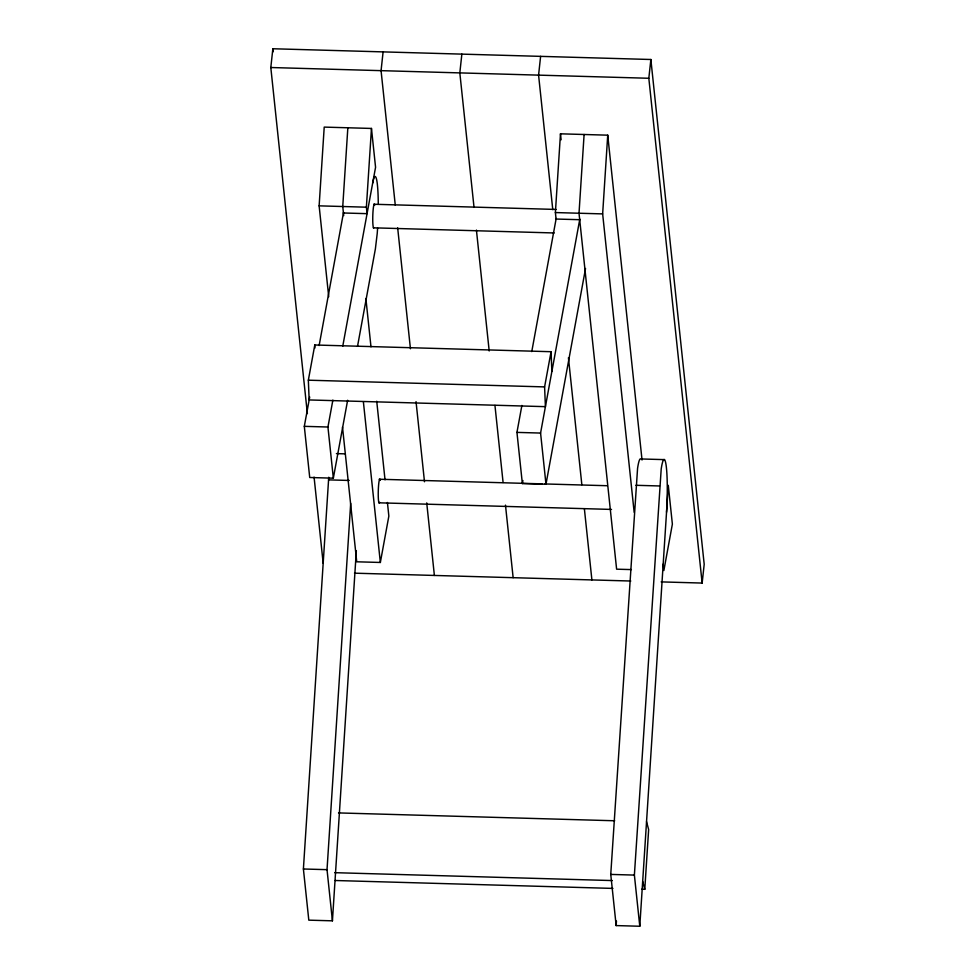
<?xml version="1.0" encoding="UTF-8"?>
<svg xmlns="http://www.w3.org/2000/svg" width="975" height="975" viewBox="0 0 975 975"><rect width="100%" height="100%" fill="white"/><g stroke="black" fill="none" stroke-linecap="round" stroke-linejoin="round"><path stroke-width="1.46" d="M328.721 296.729L319.13 205.847L324.212 127.103L371.463 128.444L375.57 167.286L342.749 346.222M347.843 127.774L342.749 206.517L343.712 215.609M356.338 550.778L332.426 920.827L308.807 920.156L303.396 868.993L328.746 477.238M343.432 212.989L367.063 213.659L366.381 207.188L371.463 128.444M332.426 920.827L327.027 869.663L350.695 503.344M579.698 219.704L556.067 219.034L555.384 212.562L560.479 133.819L607.73 135.172L642.037 460.017M584.098 134.489L579.016 213.233L616.614 569.181L631.386 569.595M634.164 512.289L602.648 213.903L607.73 135.172M663.183 564.05L663.865 570.521L672.372 524.136L668.277 485.306L639.783 926.25L616.163 925.58L610.752 874.417L637.565 468.378A39.609 4.107 -88.4 0 1 640.819 458.957L664.45 459.627M616.163 925.58L616.456 921.034M639.783 926.25L634.384 875.087L661.196 469.048A39.609 4.107 -88.4 0 1 666.266 466.416A39.609 4.107 -88.4 0 1 666.534 512.228M641.745 889.224L644.78 889.31L648.643 829.554L646.535 821.669M307.369 413.619L270.806 67.519L272.854 48.75L650.861 59.499L704.194 564.293L702.146 583.062L661.16 581.892M383.102 51.882L381.067 70.651L395.277 205.164M461.857 54.125L459.822 72.893L474.033 207.407M540.613 56.367L538.578 75.124L552.776 209.637M702.146 583.062L648.826 78.268L650.861 59.499M551.058 351.707L544.598 386.904L545.415 406.66L309.148 399.945L308.344 380.189L314.791 344.992L551.058 351.707L551.874 371.451M347.624 400.274L333.34 478.177L309.721 477.506L304.31 426.343L309.697 397.008M319.13 345.552L343.541 212.392M333.34 478.177L327.941 427.013L332.877 400.079M357.52 346.344L375.375 248.966L377.215 233.561A39.609 4.107 -88.4 0 0 377.593 228.065M342.493 426.989L356.728 561.795L380.347 562.465L388.854 516.08L387.416 502.478M585.536 268.491L545.976 484.222L522.356 483.551L516.945 432.388L521.893 405.454M531.765 351.585L556.189 218.437M522.356 483.551L522.905 480.553M545.976 484.222L540.577 433.058L579.808 219.107M270.806 67.519L648.826 78.268M373.717 204.25L556.091 209.442M319.13 205.847L366.381 207.188M555.384 212.562L602.648 213.903M373.352 227.821L554.214 232.964M308.344 380.189L544.598 386.904M304.31 426.343L327.941 427.013M516.945 432.388L540.577 433.058M336.424 453.607L345.284 453.862M635.895 485.294L659.514 485.964M379.214 479.237L541.917 483.868M544.952 483.953L607.291 485.721M328.538 479.871L349.208 480.456M378.861 502.808L611.508 509.425M354.498 573.178L630.801 581.027M338.532 812.918L614.677 820.767M610.752 874.417L634.384 875.087M303.396 868.993L327.027 869.663M334.669 872.674L612.337 880.571M335.254 880.51L612.922 888.408M642.683 881.437L644.78 889.31M560.479 133.819L561.112 139.791M568.425 357.752L581.843 484.709M584.391 508.889L591.898 579.93M476.422 230.076L489.194 350.976M494.947 405.393L503.088 482.467M505.477 505.135L513.143 577.688M397.666 227.833L410.438 348.745M416.033 401.639L424.491 481.747M426.721 502.905L434.387 575.445M365.881 298.508L370.987 346.856M376.728 401.249L385.028 479.822M363.395 401.907L380.347 562.465M272.854 48.75L273.171 51.772M314.072 477.092L323.176 563.245M314.791 344.992L314.925 348.026M379.592 502.283A11.883 1.231 -88.4 0 1 378.3 490.267A11.883 1.231 -88.4 0 1 380.36 480.383M372.657 183.142A39.609 4.107 -88.4 0 1 378.263 203.324M373.839 227.833A11.883 1.231 -88.4 0 1 372.84 214.439A11.883 1.231 -88.4 0 1 374.802 205.103"/></g></svg>
